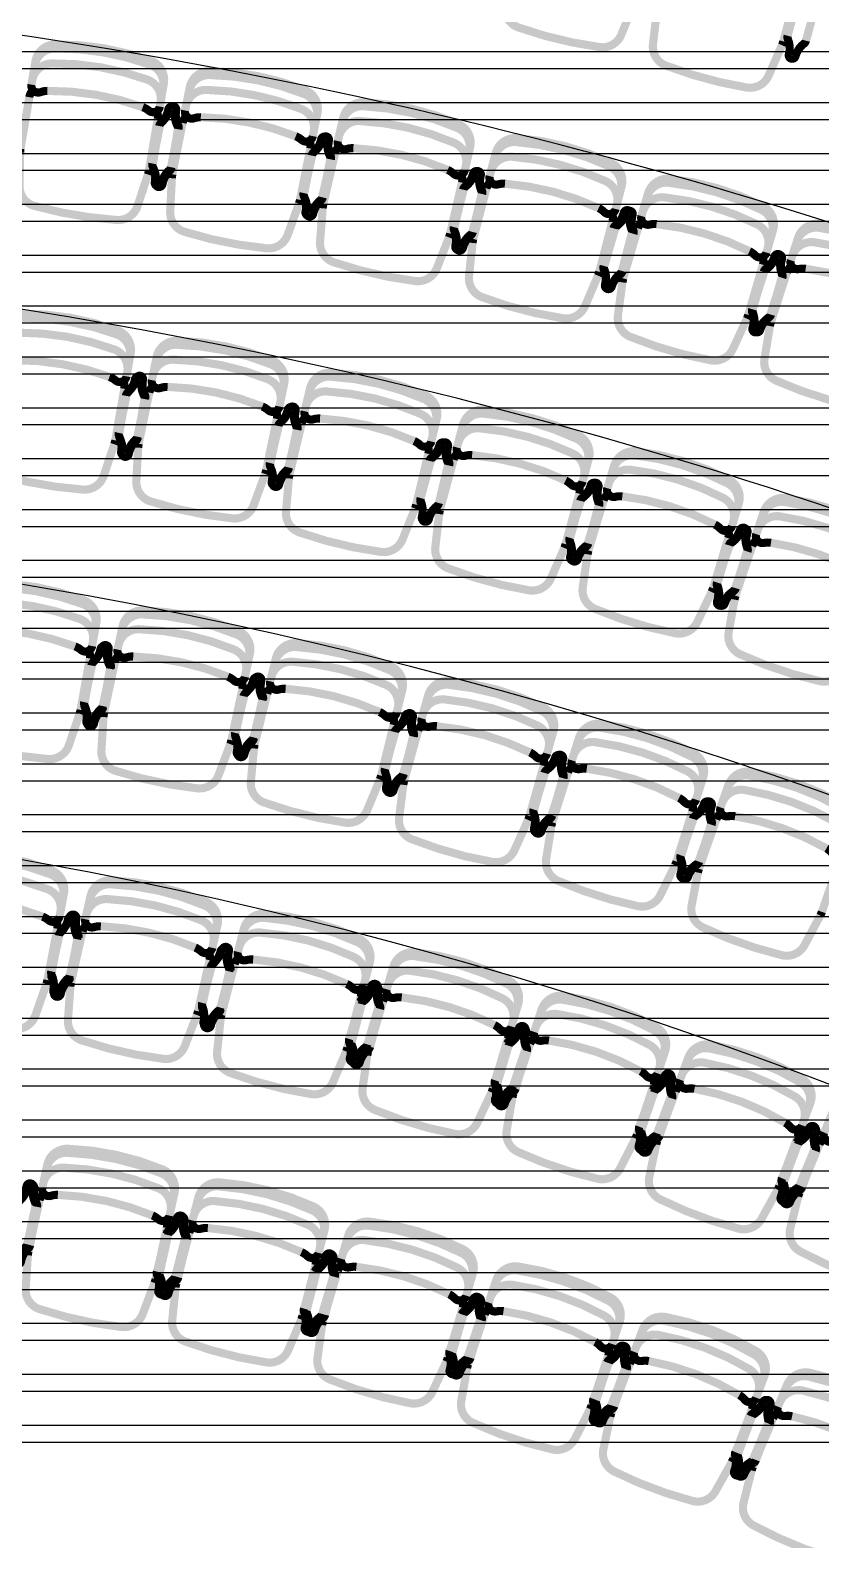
# Model space of a CAD drawing. Header units: metres. Extents: x -331 to 2982, y 362 to 2539.
# Drawn here: x 849.55 to 852.47, y 982.94 to 988.51 of the extents above; entities that cross this region are included whole.
import ezdxf

# ---------------------------------------------------------------- set-up
doc = ezdxf.new("R2010")
doc.units = ezdxf.units.M
doc.layers.add('Pis', color=251, linetype='Continuous')
doc.layers.add('Renato', color=7, linetype='Continuous')

msp = doc.modelspace()

# ---------------------------------------------------------------- hatches: boundary and pattern name
at = {"layer": 'Renato'}
h = msp.add_hatch(dxfattribs=at)
h.set_pattern_fill('ANSI32', color=256, scale=0.5, angle=135)
h.set_pattern_definition([(180, (846.11678, 988.55278), (-1e-17, -0.1875), []), (180, (846.05428, 988.61528), (-1e-17, -0.1875), [])])
h.paths.add_polyline_path([(846.9653, 988.5528), (852.3668, 988.5528), (852.3668, 983.222), (846.9653, 983.222)])
h = msp.add_hatch(dxfattribs=at)
h.set_pattern_fill('ANSI32', color=256, scale=0.5, angle=135)
h.set_pattern_definition([(180, (839.86678, 988.55278), (-1e-17, -0.1875), []), (180, (839.80428, 988.61528), (-1e-17, -0.1875), [])])
h.paths.add_polyline_path([(852.3668, 988.5528), (856.5168, 988.5528), (856.5168, 983.2157), (852.3668, 983.2157)])

# ---------------------------------------------------------------- linework, layer by layer
at = {"layer": 'Pis', "const_width": 0.03}
for points in [[(851.8255, 988.8347, -0.149389), (851.8273, 988.8056), (851.7822, 988.6184, -0.03724), (851.7776, 988.6042), (851.7315, 988.4907, -0.342214), (851.6521, 988.4445, -0.051556), (851.3521, 988.5168, -0.342214), (851.3024, 988.5941), (851.3131, 988.7162, -0.03724), (851.3155, 988.7309), (851.3606, 988.9181, -0.149389), (851.3755, 988.9432)], [(852.3779, 988.6806, -0.149389), (852.3789, 988.6514), (852.3284, 988.4656, -0.03724), (852.3234, 988.4516), (852.2741, 988.3394, -0.342214), (852.1934, 988.2955, -0.051556), (851.8956, 988.3764, -0.342214), (851.8481, 988.4551), (851.8624, 988.5768, -0.03724), (851.8652, 988.5914), (851.9156, 988.7772, -0.149389), (851.9312, 988.8019)], [(850.043, 988.2964, 0.36261), (849.9947, 988.3795, 0.08991), (849.643, 988.4396, 0.36261), (849.5699, 988.3773)], [(850.0336, 988.2412, 0.36261), (849.9852, 988.3243, 0.08991), (849.6336, 988.3844, 0.36261), (849.5604, 988.322)], [(850.6087, 988.187, 0.36261), (850.5628, 988.2715, 0.08991), (850.213, 988.3416, 0.36261), (850.1381, 988.2814)], [(850.0193, 988.2082, -0.149389), (850.023, 988.1792), (849.9905, 987.9894, -0.03724), (849.9869, 987.9749), (849.9486, 987.8585, -0.342214), (849.8724, 987.8072, -0.051556), (849.5683, 987.8591, -0.342214), (849.5135, 987.9329), (849.516, 988.0554, -0.03724), (849.5174, 988.0702), (849.5498, 988.26, -0.149389), (849.563, 988.2861)], [(850.5977, 988.1321, 0.36261), (850.5518, 988.2166, 0.08991), (850.202, 988.2867, 0.36261), (850.127, 988.2265)], [(851.1708, 988.0607, 0.36261), (851.1273, 988.1465, 0.08991), (850.7797, 988.2266, 0.36261), (850.7031, 988.1685)], [(850.5824, 988.0995, -0.149389), (850.5853, 988.0704), (850.5474, 987.8816, -0.03724), (850.5434, 987.8673), (850.5018, 987.7521, -0.342214), (850.4241, 987.7029, -0.051556), (850.1216, 987.7636, -0.342214), (850.069, 987.8389), (850.075, 987.9613, -0.03724), (850.0768, 987.976), (850.1147, 988.1648, -0.149389), (850.1285, 988.1905)], [(851.1582, 988.0061, 0.36261), (851.1147, 988.0919, 0.08991), (850.7671, 988.172, 0.36261), (850.6905, 988.1139)], [(851.142, 987.974, -0.149389), (851.1441, 987.9448), (851.1008, 987.7572, -0.03724), (851.0964, 987.743), (851.0515, 987.629, -0.342214), (850.9724, 987.5821, -0.051556), (850.6718, 987.6514, -0.342214), (850.6213, 987.7282), (850.6308, 987.8503, -0.03724), (850.6331, 987.865), (850.6763, 988.0527, -0.149389), (850.6909, 988.078)], [(851.7289, 987.9175, 0.36261), (851.6879, 988.0045, 0.08991), (851.3427, 988.0946, 0.36261), (851.2645, 988.0387)], [(851.7148, 987.8633, 0.36261), (851.6738, 987.9503, 0.08991), (851.3286, 988.0404, 0.36261), (851.2503, 987.9845)], [(851.6977, 987.8317, -0.149389), (851.6989, 987.8025), (851.6503, 987.6162, -0.03724), (851.6455, 987.6021), (851.5973, 987.4894, -0.342214), (851.5169, 987.4448, -0.051556), (851.2184, 987.5227, -0.342214), (851.1701, 987.6009), (851.1832, 987.7227, -0.03724), (851.1858, 987.7374), (851.2344, 987.9237, -0.149389), (851.2498, 987.9485)], [(852.2866, 987.7564, 0.36261), (852.2481, 987.8445, 0.08991), (851.9057, 987.9445, 0.36261), (851.8258, 987.8909)], [(852.2709, 987.7027, 0.36261), (852.2324, 987.7908, 0.08991), (851.89, 987.8907, 0.36261), (851.8101, 987.8371)], [(852.2529, 987.6715, -0.149389), (852.2533, 987.6423), (852.1994, 987.4574, -0.03724), (852.1942, 987.4435), (852.1428, 987.3323, -0.342214), (852.0612, 987.2899, -0.051556), (851.765, 987.3764, -0.342214), (851.719, 987.4559), (851.7355, 987.5773, -0.03724), (851.7386, 987.5919), (851.7925, 987.7767, -0.149389), (851.8086, 987.8012)], [(852.835, 987.5796, 0.36261), (852.799, 987.6688, 0.08991), (852.4596, 987.7785, 0.36261), (852.3782, 987.7272)], [(852.8178, 987.5263, 0.36261), (852.7818, 987.6155, 0.08991), (852.4423, 987.7252, 0.36261), (852.361, 987.6739)], [(852.7989, 987.4957, -0.149389), (852.7984, 987.4665), (852.7392, 987.2833, -0.03724), (852.7336, 987.2695), (852.6791, 987.1598, -0.342214), (852.5963, 987.1198, -0.051556), (852.3027, 987.2147, -0.342214), (852.259, 987.2955), (852.279, 987.4164, -0.03724), (852.2825, 987.4309), (852.3417, 987.6141, -0.149389), (852.3584, 987.638)], [(849.9205, 987.3019, 0.36261), (849.8726, 987.3852, 0.08991), (849.5212, 987.447, 0.36261), (849.4477, 987.3849)], [(849.9108, 987.2467, 0.36261), (849.8629, 987.33, 0.08991), (849.5115, 987.3918, 0.36261), (849.438, 987.3298)], [(850.4861, 987.1903, 0.36261), (850.4407, 987.2751, 0.08991), (850.0914, 987.3474, 0.36261), (850.0161, 987.2876)], [(849.8963, 987.2138, -0.149389), (849.8999, 987.1848), (849.8666, 986.9951, -0.03724), (849.8629, 986.9807), (849.824, 986.8645, -0.342214), (849.7476, 986.8135, -0.051556), (849.4437, 986.8669, -0.342214), (849.3893, 986.9409), (849.3923, 987.0634, -0.03724), (849.3938, 987.0782), (849.4272, 987.2678, -0.149389), (849.4404, 987.2939)], [(850.4747, 987.1354, 0.36261), (850.4293, 987.2202, 0.08991), (850.08, 987.2925, 0.36261), (850.0047, 987.2328)], [(851.0479, 987.0609, 0.36261), (851.0051, 987.1469, 0.08991), (850.6581, 987.2298, 0.36261), (850.581, 987.1723)], [(850.4593, 987.103, -0.149389), (850.462, 987.0739), (850.4229, 986.8853, -0.03724), (850.4188, 986.871), (850.3765, 986.756, -0.342214), (850.2985, 986.7073, -0.051556), (849.9964, 986.7699, -0.342214), (849.9442, 986.8455), (849.951, 986.9679, -0.03724), (849.9529, 986.9826), (849.9919, 987.1712, -0.149389), (850.006, 987.1968)], [(851.0348, 987.0064, 0.36261), (850.992, 987.0925, 0.08991), (850.645, 987.1753, 0.36261), (850.568, 987.1178)], [(851.0184, 986.9744, -0.149389), (851.0202, 986.9452), (850.9755, 986.7579, -0.03724), (850.971, 986.7437), (850.9252, 986.6301, -0.342214), (850.8458, 986.5838, -0.051556), (850.5457, 986.6554, -0.342214), (850.4958, 986.7326), (850.5063, 986.8547, -0.03724), (850.5086, 986.8694), (850.5534, 987.0567, -0.149389), (850.5682, 987.0819)], [(851.6077, 986.913, 0.36261), (851.5675, 987.0003, 0.08991), (851.2231, 987.0936, 0.36261), (851.1444, 987.0385)], [(851.593, 986.8589, 0.36261), (851.5528, 986.9463, 0.08991), (851.2085, 987.0396, 0.36261), (851.1297, 986.9844)], [(851.5756, 986.8274, -0.149389), (851.5766, 986.7982), (851.5262, 986.6124, -0.03724), (851.5213, 986.5983), (851.472, 986.4861, -0.342214), (851.3913, 986.4422, -0.051556), (851.0935, 986.5229, -0.342214), (851.046, 986.6016), (851.0601, 986.7233, -0.03724), (851.0629, 986.7379), (851.1133, 986.9237, -0.149389), (851.1288, 986.9485)], [(852.1601, 986.7481, 0.36261), (852.1226, 986.8366, 0.08991), (851.7812, 986.9403, 0.36261), (851.7008, 986.8876)], [(852.1438, 986.6945, 0.36261), (852.1063, 986.783, 0.08991), (851.7649, 986.8867, 0.36261), (851.6845, 986.8339)], [(852.1255, 986.6635, -0.149389), (852.1255, 986.6343), (852.0696, 986.4501, -0.03724), (852.0642, 986.4362), (852.0116, 986.3255, -0.342214), (851.9296, 986.2841, -0.051556), (851.6344, 986.3737, -0.342214), (851.5892, 986.4538), (851.607, 986.575, -0.03724), (851.6103, 986.5895), (851.6662, 986.7738, -0.149389), (851.6825, 986.798)], [(852.7065, 986.5644, 0.36261), (852.6717, 986.654, 0.08991), (852.3336, 986.7679, 0.36261), (852.2516, 986.7176)], [(852.6886, 986.5113, 0.36261), (852.6538, 986.6009, 0.08991), (852.3157, 986.7148, 0.36261), (852.2338, 986.6645)], [(852.6694, 986.4809, -0.149389), (852.6685, 986.4517), (852.6071, 986.2692, -0.03724), (852.6013, 986.2555), (852.5453, 986.1465, -0.342214), (852.4621, 986.1075, -0.051556), (852.1697, 986.2061, -0.342214), (852.127, 986.2874), (852.1485, 986.4081, -0.03724), (852.1522, 986.4225), (852.2137, 986.605, -0.149389), (852.2307, 986.6287)], [(849.794, 986.3079, 0.36261), (849.7465, 986.3915, 0.08991), (849.3954, 986.4549, 0.36261), (849.3216, 986.3932)], [(849.7841, 986.2528, 0.36261), (849.7365, 986.3364, 0.08991), (849.3854, 986.3997, 0.36261), (849.3117, 986.3381)], [(850.3595, 986.1941, 0.36261), (850.3147, 986.2791, 0.08991), (849.9658, 986.3537, 0.36261), (849.8901, 986.2944)], [(849.7694, 986.2199, -0.149389), (849.7729, 986.1909), (849.7387, 986.0014, -0.03724), (849.735, 985.987), (849.6955, 985.871, -0.342214), (849.6189, 985.8203, -0.051556), (849.3153, 985.8751, -0.342214), (849.2611, 985.9494), (849.2648, 986.0719, -0.03724), (849.2663, 986.0867), (849.3005, 986.2762, -0.149389), (849.3139, 986.3022)], [(850.3478, 986.1393, 0.36261), (850.303, 986.2243, 0.08991), (849.9541, 986.2989, 0.36261), (849.8784, 986.2396)], [(850.9209, 986.0612, 0.36261), (850.8788, 986.1477, 0.08991), (850.5325, 986.2333, 0.36261), (850.4549, 986.1765)], [(850.3322, 986.1069, -0.149389), (850.3347, 986.0778), (850.2944, 985.8895, -0.03724), (850.2902, 985.8752), (850.2471, 985.7605, -0.342214), (850.1689, 985.7123, -0.051556), (849.8672, 985.7768, -0.342214), (849.8155, 985.8527), (849.823, 985.9751, -0.03724), (849.825, 985.9898), (849.8653, 986.1781, -0.149389), (849.8795, 986.2036)], [(850.9074, 986.0069, 0.36261), (850.8653, 986.0933, 0.08991), (850.519, 986.179, 0.36261), (850.4415, 986.1221)], [(850.8907, 985.975, -0.149389), (850.8923, 985.9458), (850.8461, 985.7589, -0.03724), (850.8415, 985.7448), (850.7947, 985.6315, -0.342214), (850.7149, 985.5858, -0.051556), (850.4155, 985.6599, -0.342214), (850.3662, 985.7375), (850.3776, 985.8595, -0.03724), (850.3801, 985.8742), (850.4264, 986.0611, -0.149389), (850.4414, 986.0862)], [(851.4774, 985.9096, 0.36261), (851.4381, 985.9974, 0.08991), (851.0947, 986.0941, 0.36261), (851.0154, 986.0397)], [(851.4622, 985.8557, 0.36261), (851.4229, 985.9435, 0.08991), (851.0795, 986.0402, 0.36261), (851.0002, 985.9858)], [(851.4445, 985.8244, -0.149389), (851.4452, 985.7952), (851.393, 985.6099, -0.03724), (851.3879, 985.5959), (851.3375, 985.4841, -0.342214), (851.2564, 985.4411, -0.051556), (850.9594, 985.5247, -0.342214), (850.9126, 985.6038), (850.928, 985.7254, -0.03724), (850.9309, 985.74), (850.9831, 985.9253, -0.149389), (850.9989, 985.9499)], [(852.0286, 985.7394, 0.36261), (851.9921, 985.8284, 0.08991), (851.652, 985.936, 0.36261), (851.571, 985.8842)], [(852.0117, 985.686, 0.36261), (851.9752, 985.7749, 0.08991), (851.6351, 985.8826, 0.36261), (851.5541, 985.8308)], [(851.993, 985.6553, -0.149389), (851.9927, 985.626), (851.9347, 985.4425, -0.03724), (851.9291, 985.4286), (851.8752, 985.3186, -0.342214), (851.7927, 985.2781, -0.051556), (851.4986, 985.3712, -0.342214), (851.4544, 985.4517), (851.4736, 985.5728, -0.03724), (851.477, 985.5873), (851.5351, 985.7708, -0.149389), (851.5517, 985.7949)], [(852.5738, 985.5507, 0.36261), (852.5401, 985.6408, 0.08991), (852.2036, 985.7593, 0.36261), (852.121, 985.7101)], [(852.5552, 985.4979, 0.36261), (852.5215, 985.588, 0.08991), (852.185, 985.7064, 0.36261), (852.1024, 985.6572)], [(852.5355, 985.4678, -0.149389), (852.5343, 985.4386), (852.4704, 985.257, -0.03724), (852.4644, 985.2433), (852.407, 985.135, -0.342214), (852.3233, 985.0972, -0.051556), (852.0322, 985.1997, -0.342214), (851.9906, 985.2816), (852.0137, 985.4019, -0.03724), (852.0176, 985.4163), (852.0815, 985.5979, -0.149389), (852.0989, 985.6215)], [(849.6748, 985.3115, 0.36261), (849.6281, 985.3955, 0.08991), (849.2776, 985.4622, 0.36261), (849.2033, 985.4012)], [(849.6643, 985.2564, 0.36261), (849.6176, 985.3404, 0.08991), (849.2671, 985.4071, 0.36261), (849.1928, 985.3461)], [(850.2401, 985.1947, 0.36261), (850.1963, 985.2803, 0.08991), (849.8483, 985.3588, 0.36261), (849.7719, 985.3004)], [(849.6494, 985.2237, -0.149389), (849.6526, 985.1946), (849.6166, 985.0055, -0.03724), (849.6127, 984.9911), (849.5722, 984.8755, -0.342214), (849.4951, 984.8255, -0.051556), (849.192, 984.8832, -0.342214), (849.1386, 984.958), (849.1434, 985.0804, -0.03724), (849.1451, 985.0952), (849.181, 985.2844, -0.149389), (849.1947, 985.3102)], [(850.2278, 985.1401, 0.36261), (850.1839, 985.2256, 0.08991), (849.8359, 985.3042, 0.36261), (849.7596, 985.2457)], [(850.2118, 985.1079, -0.149389), (850.214, 985.0787), (850.1716, 984.8909, -0.03724), (850.1672, 984.8767), (850.1228, 984.7625, -0.342214), (850.044, 984.7152, -0.051556), (849.7431, 984.7831, -0.342214), (849.6922, 984.8596), (849.7012, 984.9819, -0.03724), (849.7033, 984.9966), (849.7457, 985.1844, -0.149389), (849.7602, 985.2098)], [(850.8009, 985.0578, 0.36261), (850.76, 985.1448, 0.08991), (850.4148, 985.2351, 0.36261), (850.3365, 985.1793)], [(850.7867, 985.0036, 0.36261), (850.7458, 985.0906, 0.08991), (850.4007, 985.1809, 0.36261), (850.3224, 985.1251)], [(850.7696, 984.972, -0.149389), (850.7708, 984.9428), (850.7221, 984.7565, -0.03724), (850.7173, 984.7424), (850.669, 984.6298, -0.342214), (850.5886, 984.5852, -0.051556), (850.2902, 984.6633, -0.342214), (850.2419, 984.7415), (850.255, 984.8633, -0.03724), (850.2577, 984.878), (850.3064, 985.0642, -0.149389), (850.3218, 985.0891)], [(851.3473, 984.9037, 0.36261), (851.3093, 984.992, 0.08991), (850.9674, 985.094, 0.36261), (850.8873, 985.0408)], [(851.3313, 984.85, 0.36261), (851.2933, 984.9383, 0.08991), (850.9514, 985.0403, 0.36261), (850.8713, 984.9872)], [(851.3131, 984.819, -0.149389), (851.3133, 984.7897), (851.2583, 984.6052, -0.03724), (851.253, 984.5913), (851.2009, 984.4804, -0.342214), (851.1191, 984.4385, -0.051556), (850.8235, 984.5267, -0.342214), (850.7779, 984.6065), (850.7951, 984.7278, -0.03724), (850.7983, 984.7424), (850.8533, 984.9269, -0.149389), (850.8695, 984.9512)], [(851.8881, 984.7303, 0.36261), (851.8532, 984.8199, 0.08991), (851.515, 984.9334, 0.36261), (851.4331, 984.883)], [(851.8703, 984.6772, 0.36261), (851.8354, 984.7668, 0.08991), (851.4971, 984.8803, 0.36261), (851.4153, 984.8299)], [(851.8511, 984.6468, -0.149389), (851.8503, 984.6176), (851.7891, 984.4351, -0.03724), (851.7833, 984.4213), (851.7275, 984.3122, -0.342214), (851.6443, 984.2732, -0.051556), (851.3518, 984.3713, -0.342214), (851.309, 984.4527), (851.3303, 984.5733, -0.03724), (851.334, 984.5877), (851.3952, 984.7703, -0.149389), (851.4122, 984.7941)], [(852.4228, 984.538, 0.36261), (852.3909, 984.6287, 0.08991), (852.0567, 984.7536, 0.36261), (851.9731, 984.7061)], [(852.4032, 984.4855, 0.36261), (852.3713, 984.5762, 0.08991), (852.0371, 984.7011, 0.36261), (851.9535, 984.6536)], [(852.3829, 984.4558, -0.149389), (852.3811, 984.4266), (852.3137, 984.2463, -0.03724), (852.3075, 984.2328), (852.2481, 984.1256, -0.342214), (852.1636, 984.0894, -0.051556), (851.8746, 984.1974, -0.342214), (851.8346, 984.2801), (851.86, 984.4, -0.03724), (851.8641, 984.4143), (851.9315, 984.5947, -0.149389), (851.9493, 984.6179)], [(852.9079, 984.2461, -0.149389), (852.9051, 984.217), (852.8316, 984.0391, -0.03724), (852.8249, 984.0258), (852.7619, 983.9207, -0.342214), (852.6762, 983.8874, -0.051556), (852.3911, 984.0051, -0.342214), (852.3539, 984.0892), (852.3833, 984.2081, -0.03724), (852.388, 984.2223), (852.4614, 984.4002, -0.149389), (852.48, 984.4228)], [(850.0817, 984.2078, 0.36261), (850.0373, 984.293, 0.08991), (849.6887, 984.3691, 0.36261), (849.6128, 984.3102)], [(850.0698, 984.1531, 0.36261), (850.0253, 984.2383, 0.08991), (849.6768, 984.3144, 0.36261), (849.6008, 984.2554)], [(850.054, 984.1208, -0.149389), (850.0564, 984.0916), (850.0153, 983.9035, -0.03724), (850.0111, 983.8893), (849.9675, 983.7747, -0.342214), (849.889, 983.7269, -0.051556), (849.5876, 983.7927, -0.342214), (849.5362, 983.8688), (849.5443, 983.9911, -0.03724), (849.5464, 984.0059), (849.5874, 984.194, -0.149389), (849.6017, 984.2195)], [(850.6338, 984.07, 0.36261), (850.5925, 984.1568, 0.08991), (850.2469, 984.2454, 0.36261), (850.1689, 984.1892)], [(850.6199, 984.0157, 0.36261), (850.5785, 984.1025, 0.08991), (850.233, 984.1911, 0.36261), (850.155, 984.135)], [(850.603, 983.984, -0.149389), (850.6043, 983.9548), (850.5565, 983.7683, -0.03724), (850.5517, 983.7542), (850.504, 983.6413, -0.342214), (850.4239, 983.5964, -0.051556), (850.125, 983.673, -0.342214), (850.0764, 983.751), (850.0889, 983.8729, -0.03724), (850.0915, 983.8875), (850.1393, 984.074, -0.149389), (850.1545, 984.099)], [(851.1804, 983.9116, 0.36261), (851.1422, 983.9998, 0.08991), (850.8001, 984.1008, 0.36261), (850.7201, 984.0475)], [(851.1646, 983.8578, 0.36261), (851.1264, 983.9461, 0.08991), (850.7842, 984.0471, 0.36261), (850.7042, 983.9938)], [(851.1465, 983.8267, -0.149389), (851.1467, 983.7975), (851.0922, 983.6129, -0.03724), (851.087, 983.599), (851.0352, 983.4879, -0.342214), (850.9535, 983.4458, -0.051556), (850.6576, 983.5332, -0.342214), (850.6118, 983.6129), (850.6287, 983.7343, -0.03724), (850.6319, 983.7488), (850.6864, 983.9335, -0.149389), (850.7025, 983.9579)], [(851.7207, 983.7327, 0.36261), (851.6858, 983.8223, 0.08991), (851.3475, 983.9356, 0.36261), (851.2656, 983.8852)], [(851.7029, 983.6796, 0.36261), (851.668, 983.7691, 0.08991), (851.3297, 983.8825, 0.36261), (851.2478, 983.8321)], [(851.6837, 983.6492, -0.149389), (851.683, 983.62), (851.6218, 983.4374, -0.03724), (851.616, 983.4237), (851.5603, 983.3145, -0.342214), (851.4771, 983.2755, -0.051556), (851.1846, 983.3735, -0.342214), (851.1417, 983.4548), (851.163, 983.5755, -0.03724), (851.1667, 983.5899), (851.2278, 983.7725, -0.149389), (851.2448, 983.7963)], [(852.254, 983.5337, 0.36261), (852.2223, 983.6245, 0.08991), (851.8883, 983.75, 0.36261), (851.8047, 983.7026)], [(852.2343, 983.4813, 0.36261), (852.2026, 983.572, 0.08991), (851.8686, 983.6975, 0.36261), (851.785, 983.6501)], [(852.214, 983.4516, -0.149389), (852.2122, 983.4224), (852.1444, 983.2422, -0.03724), (852.1382, 983.2287), (852.0785, 983.1216, -0.342214), (851.994, 983.0856, -0.051556), (851.7052, 983.1941, -0.342214), (851.6653, 983.2769), (851.6909, 983.3967, -0.03724), (851.6951, 983.411), (851.7628, 983.5913, -0.149389), (851.7807, 983.6144)], [(852.7794, 983.3148, 0.36261), (852.751, 983.4067, 0.08991), (852.4218, 983.5442, 0.36261), (852.3365, 983.4998)], [(852.7578, 983.2631, 0.36261), (852.7294, 983.355, 0.08991), (852.4002, 983.4925, 0.36261), (852.3149, 983.4481)], [(852.7364, 983.2342, -0.149389), (852.7335, 983.2051), (852.6593, 983.0274, -0.03724), (852.6526, 983.0142), (852.5891, 982.9094, -0.342214), (852.5033, 982.8764, -0.051556), (852.2187, 982.9953, -0.342214), (852.1818, 983.0795), (852.2117, 983.1983, -0.03724), (852.2164, 983.2124), (852.2906, 983.3901, -0.149389), (852.3093, 983.4126)]]:
    msp.add_lwpolyline(points, format="xyb", dxfattribs=at)
for points in [[(852.3444, 988.4863), (852.3822, 988.6254, -0.164851), (852.3893, 988.6361, 0.162089), (852.421, 988.6827, -1), (852.4452, 988.6761, 0.162089), (852.4489, 988.6199, -0.164851), (852.4497, 988.6071), (852.412, 988.468, -0.164851), (852.4048, 988.4573, 0.162089), (852.3731, 988.4107, -1), (852.349, 988.4173, 0.162089), (852.3452, 988.4735, -0.164851)], [(849.6163, 988.2831, -0.08991), (849.9679, 988.223, -0.086278), (849.9902, 988.2102, 0.57735), (850.0308, 988.2253), (850.0455, 988.3112, 0.36261), (849.9972, 988.3943, 0.08991), (849.6456, 988.4544, 0.36261), (849.5724, 988.392), (849.5577, 988.3061, 0.57735), (849.591, 988.2785, -0.086278)], [(850.1818, 988.186, -0.08991), (850.5316, 988.1158, -0.086278), (850.5535, 988.1024, 0.57735), (850.5945, 988.1163), (850.6116, 988.2017, 0.36261), (850.5657, 988.2862, 0.08991), (850.2159, 988.3564, 0.36261), (850.141, 988.2961), (850.1239, 988.2107, 0.57735), (850.1564, 988.1821, -0.086278)], [(850.0653, 987.9906, 0.164851), (850.0718, 988.0017), (850.1001, 988.143, 0.164851), (850.0985, 988.1558, -0.162089), (850.0909, 988.2116, 1), (850.0664, 988.2165, -0.162089), (850.0379, 988.1679, 0.164851), (850.0315, 988.1568), (850.0031, 988.0155, 0.164851), (850.0048, 988.0028, -0.162089), (850.0123, 987.9469, 1), (850.0368, 987.942, -0.162089)], [(850.0045, 988.0116), (850.0287, 988.1536, -0.164851), (850.0348, 988.1649, 0.162089), (850.0619, 988.2143, -1), (850.0866, 988.2101, 0.162089), (850.0957, 988.1545, -0.164851), (850.0977, 988.1418), (850.0735, 987.9998, -0.164851), (850.0673, 987.9885, 0.162089), (850.0403, 987.939, -1), (850.0156, 987.9433, 0.162089), (850.0065, 987.9989, -0.164851)], [(850.744, 988.0719, -0.08991), (851.0917, 987.9918, -0.086278), (851.1132, 987.9777, 0.57735), (851.1546, 987.9904), (851.1742, 988.0753, 0.36261), (851.1307, 988.1611, 0.08991), (850.783, 988.2412, 0.36261), (850.7064, 988.1832), (850.6868, 988.0982, 0.57735), (850.7185, 988.0687, -0.086278)], [(850.622, 987.88, 0.164851), (850.6288, 987.8909), (850.6612, 988.0313, 0.164851), (850.6599, 988.0441, -0.162089), (850.6539, 988.1001, 1), (850.6296, 988.1058, -0.162089), (850.5997, 988.058, 0.164851), (850.5929, 988.047), (850.5606, 987.9066, 0.164851), (850.5619, 987.8938, -0.162089), (850.5678, 987.8378, 1), (850.5922, 987.8322, -0.162089)], [(850.562, 987.9034), (850.5903, 988.0447, -0.164851), (850.5968, 988.0558, 0.162089), (850.6253, 988.1045, -1), (850.6498, 988.0995, 0.162089), (850.6573, 988.0437, -0.164851), (850.659, 988.0309), (850.6306, 987.8897, -0.164851), (850.6242, 987.8785, 0.162089), (850.5957, 987.8299, -1), (850.5712, 987.8348, 0.162089), (850.5636, 987.8907, -0.164851)], [(851.3026, 987.941, -0.08991), (851.6478, 987.8509, -0.086278), (851.6689, 987.8362, 0.57735), (851.7107, 987.8477), (851.7327, 987.932, 0.36261), (851.6917, 988.019, 0.08991), (851.3465, 988.1091, 0.36261), (851.2683, 988.0532), (851.2462, 987.9689, 0.57735), (851.2771, 987.9385, -0.086278)], [(851.1752, 987.7526, 0.164851), (851.1823, 987.7633), (851.2187, 987.9028, 0.164851), (851.2177, 987.9156, -0.162089), (851.2134, 987.9718, 1), (851.1892, 987.9781, -0.162089), (851.158, 987.9311, 0.164851), (851.1509, 987.9204), (851.1145, 987.781, 0.164851), (851.1155, 987.7682, -0.162089), (851.1198, 987.712, 1), (851.144, 987.7057, -0.162089)], [(851.116, 987.7786), (851.1484, 987.919, -0.164851), (851.1551, 987.9299, 0.162089), (851.185, 987.9777, -1), (851.2094, 987.9721, 0.162089), (851.2153, 987.916, -0.164851), (851.2166, 987.9033), (851.1842, 987.7628, -0.164851), (851.1775, 987.7519, 0.162089), (851.1476, 987.7041, -1), (851.1232, 987.7097, 0.162089), (851.1173, 987.7658, -0.164851)], [(851.8612, 987.7921, -0.08991), (852.2037, 987.6921, -0.086278), (852.2244, 987.6769, 0.57735), (852.2664, 987.6872), (852.2908, 987.7708, 0.36261), (852.2523, 987.8589, 0.08991), (851.9099, 987.9589, 0.36261), (851.83, 987.9053), (851.8056, 987.8216, 0.57735), (851.8356, 987.7903, -0.086278)], [(851.6661, 987.6371), (851.7025, 987.7765, -0.164851), (851.7095, 987.7872, 0.162089), (851.7407, 987.8342, -1), (851.7649, 987.8278, 0.162089), (851.7693, 987.7716, -0.164851), (851.7702, 987.7588), (851.7338, 987.6194, -0.164851), (851.7267, 987.6087, 0.162089), (851.6955, 987.5618, -1), (851.6713, 987.5681, 0.162089), (851.667, 987.6243, -0.164851)], [(851.7284, 987.6074, 0.164851), (851.7358, 987.6179), (851.7761, 987.7563, 0.164851), (851.7756, 987.7691, -0.162089), (851.7729, 987.8254, 1), (851.7489, 987.8324, -0.162089), (851.7163, 987.7864, 0.164851), (851.709, 987.7759), (851.6686, 987.6375, 0.164851), (851.6691, 987.6247, -0.162089), (851.6719, 987.5684, 1), (851.6959, 987.5614, -0.162089)], [(852.4108, 987.6274, -0.08991), (852.7502, 987.5178, -0.086278), (852.7705, 987.5019, 0.57735), (852.8128, 987.511), (852.8396, 987.5939, 0.36261), (852.8037, 987.6831, 0.08991), (852.4642, 987.7928, 0.36261), (852.3829, 987.7415), (852.3561, 987.6586, 0.57735), (852.3851, 987.6264, -0.086278)], [(852.2727, 987.4467, 0.164851), (852.2804, 987.457), (852.3247, 987.5941, 0.164851), (852.3245, 987.6069, -0.162089), (852.3234, 987.6633, 1), (852.2996, 987.671, -0.162089), (852.2658, 987.6259, 0.164851), (852.2581, 987.6156), (852.2138, 987.4785, 0.164851), (852.214, 987.4657, -0.162089), (852.2151, 987.4093, 1), (852.2389, 987.4016, -0.162089)], [(852.2158, 987.4779), (852.2561, 987.6162, -0.164851), (852.2635, 987.6268, 0.162089), (852.2961, 987.6728, -1), (852.3201, 987.6658, 0.162089), (852.3228, 987.6095, -0.164851), (852.3233, 987.5966), (852.283, 987.4583, -0.164851), (852.2756, 987.4478, 0.162089), (852.243, 987.4018, -1), (852.219, 987.4088, 0.162089), (852.2163, 987.4651, -0.164851)], [(849.4937, 987.2906, -0.08991), (849.8451, 987.2289, -0.086278), (849.8673, 987.216, 0.57735), (849.908, 987.2308), (849.9231, 987.3166, 0.36261), (849.8752, 987.4, 0.08991), (849.5238, 987.4617, 0.36261), (849.4503, 987.3997), (849.4352, 987.3139, 0.57735), (849.4684, 987.2861, -0.086278)], [(850.0592, 987.192, -0.08991), (850.4085, 987.1196, -0.086278), (850.4303, 987.1061, 0.57735), (850.4715, 987.1197), (850.4891, 987.205, 0.36261), (850.4437, 987.2898, 0.08991), (850.0944, 987.3621, 0.36261), (850.0191, 987.3023), (850.0014, 987.217, 0.57735), (850.0338, 987.1882, -0.086278)], [(849.9415, 986.9973, 0.164851), (849.948, 987.0084), (849.9772, 987.1495, 0.164851), (849.9757, 987.1622, -0.162089), (849.9685, 987.2182, 1), (849.944, 987.2232, -0.162089), (849.9152, 987.1748, 0.164851), (849.9087, 987.1637), (849.8795, 987.0226, 0.164851), (849.881, 987.0098, -0.162089), (849.8882, 986.9539, 1), (849.9127, 986.9489, -0.162089)], [(849.8806, 987.0172), (849.9056, 987.1592, -0.164851), (849.9117, 987.1704, 0.162089), (849.9391, 987.2197, -1), (849.9637, 987.2154, 0.162089), (849.9726, 987.1597, -0.164851), (849.9745, 987.1471), (849.9496, 987.0051, -0.164851), (849.9434, 986.9939, 0.162089), (849.9161, 986.9446, -1), (849.8915, 986.9489, 0.162089), (849.8826, 987.0045, -0.164851)], [(850.6212, 987.0754, -0.08991), (850.9682, 986.9925, -0.086278), (850.9896, 986.9783, 0.57735), (851.0311, 986.9907), (851.0513, 987.0754, 0.36261), (851.0085, 987.1615, 0.08991), (850.6615, 987.2444, 0.36261), (850.5845, 987.1869), (850.5642, 987.1022, 0.57735), (850.5957, 987.0724, -0.086278)], [(850.4977, 986.8844, 0.164851), (850.5045, 986.8953), (850.538, 987.0354, 0.164851), (850.5368, 987.0482, -0.162089), (850.5313, 987.1043, 1), (850.507, 987.1101, -0.162089), (850.4768, 987.0626, 0.164851), (850.4699, 987.0517), (850.4365, 986.9115, 0.164851), (850.4376, 986.8987, -0.162089), (850.4431, 986.8426, 1), (850.4675, 986.8368, -0.162089)], [(850.4376, 986.907), (850.4669, 987.0481, -0.164851), (850.4734, 987.0592, 0.162089), (850.5022, 987.1076, -1), (850.5266, 987.1026, 0.162089), (850.5338, 987.0467, -0.164851), (850.5354, 987.0339), (850.5062, 986.8928, -0.164851), (850.4997, 986.8817, 0.162089), (850.4709, 986.8333, -1), (850.4464, 986.8384, 0.162089), (850.4392, 986.8943, -0.164851)], [(851.1816, 986.9404, -0.08991), (851.526, 986.8471, -0.086278), (851.5469, 986.8323, 0.57735), (851.5888, 986.8434), (851.6116, 986.9275, 0.36261), (851.5714, 987.0148, 0.08991), (851.2271, 987.1081, 0.36261), (851.1483, 987.053), (851.1255, 986.9689, 0.57735), (851.156, 986.9382, -0.086278)], [(850.9909, 986.7791), (851.0243, 986.9193, -0.164851), (851.0312, 986.9302, 0.162089), (851.0614, 986.9777, -1), (851.0857, 986.9719, 0.162089), (851.0912, 986.9158, -0.164851), (851.0924, 986.9031), (851.059, 986.7629, -0.164851), (851.0521, 986.752, 0.162089), (851.0219, 986.7045, -1), (850.9976, 986.7103, 0.162089), (850.9921, 986.7664, -0.164851)], [(851.0524, 986.7532, 0.164851), (851.0596, 986.7639), (851.0973, 986.903, 0.164851), (851.0965, 986.9158, -0.162089), (851.0927, 986.972, 1), (851.0686, 986.9786, -0.162089), (851.0369, 986.932, 0.164851), (851.0297, 986.9213), (850.992, 986.7822, 0.164851), (850.9928, 986.7694, -0.162089), (850.9966, 986.7131, 1), (851.0208, 986.7066, -0.162089)], [(851.7351, 986.7884, -0.08991), (852.0764, 986.6847, -0.086278), (852.0969, 986.6692, 0.57735), (852.1391, 986.679), (852.1644, 986.7624, 0.36261), (852.1269, 986.851, 0.08991), (851.7856, 986.9546, 0.36261), (851.7051, 986.9019), (851.6798, 986.8185, 0.57735), (851.7094, 986.7869, -0.086278)], [(851.6003, 986.6052, 0.164851), (851.6078, 986.6156), (851.6496, 986.7535, 0.164851), (851.6492, 986.7663, -0.162089), (851.6471, 986.8227, 1), (851.6232, 986.8299, -0.162089), (851.5901, 986.7843, 0.164851), (851.5826, 986.7738), (851.5408, 986.636, 0.164851), (851.5412, 986.6231, -0.162089), (851.5433, 986.5668, 1), (851.5672, 986.5595, -0.162089)], [(851.5422, 986.6331), (851.5799, 986.7722, -0.164851), (851.587, 986.7829, 0.162089), (851.6187, 986.8295, -1), (851.6428, 986.823, 0.162089), (851.6467, 986.7667, -0.164851), (851.6474, 986.7539), (851.6098, 986.6148, -0.164851), (851.6026, 986.6042, 0.162089), (851.5709, 986.5575, -1), (851.5468, 986.5641, 0.162089), (851.543, 986.6203, -0.164851)], [(852.2829, 986.6175, -0.08991), (852.621, 986.5035, -0.086278), (852.641, 986.4874, 0.57735), (852.6835, 986.496), (852.7113, 986.5786, 0.36261), (852.6765, 986.6682, 0.08991), (852.3384, 986.7821, 0.36261), (852.2564, 986.7319), (852.2286, 986.6493, 0.57735), (852.2572, 986.6168, -0.086278)], [(852.1427, 986.4384, 0.164851), (852.1504, 986.4486), (852.1965, 986.5852, 0.164851), (852.1964, 986.598, -0.162089), (852.196, 986.6544, 1), (852.1724, 986.6624, -0.162089), (852.1379, 986.6178, 0.164851), (852.1301, 986.6076), (852.0841, 986.471, 0.164851), (852.0841, 986.4582, -0.162089), (852.0845, 986.4018, 1), (852.1082, 986.3938, -0.162089)], [(852.0862, 986.4703), (852.1281, 986.6082, -0.164851), (852.1355, 986.6187, 0.162089), (852.1686, 986.6643, -1), (852.1925, 986.657, 0.162089), (852.1946, 986.6007, -0.164851), (852.195, 986.5879), (852.1532, 986.45, -0.164851), (852.1457, 986.4395, 0.162089), (852.1126, 986.3939, -1), (852.0887, 986.4012, 0.162089), (852.0866, 986.4575, -0.164851)], [(849.3672, 986.2987, -0.08991), (849.7183, 986.2353, -0.086278), (849.7404, 986.2223, 0.57735), (849.7812, 986.2369), (849.7967, 986.3227, 0.36261), (849.7491, 986.4063, 0.08991), (849.3981, 986.4696, 0.36261), (849.3243, 986.408), (849.3088, 986.3222, 0.57735), (849.3419, 986.2942, -0.086278)], [(849.9326, 986.1984, -0.08991), (850.2815, 986.1239, -0.086278), (850.3032, 986.1102, 0.57735), (850.3444, 986.1235), (850.3627, 986.2087, 0.36261), (850.3178, 986.2938, 0.08991), (849.9689, 986.3683, 0.36261), (849.8933, 986.309), (849.875, 986.2238, 0.57735), (849.9072, 986.1948, -0.086278)], [(849.8137, 986.0045, 0.164851), (849.8203, 986.0156), (849.8504, 986.1565, 0.164851), (849.8489, 986.1693, -0.162089), (849.8421, 986.2252, 1), (849.8176, 986.2304, -0.162089), (849.7885, 986.1822, 0.164851), (849.782, 986.1711), (849.7519, 986.0302, 0.164851), (849.7533, 986.0174, -0.162089), (849.7602, 985.9615, 1), (849.7846, 985.9563, -0.162089)], [(849.7528, 986.0235), (849.7784, 986.1653, -0.164851), (849.7846, 986.1765, 0.162089), (849.8122, 986.2257, -1), (849.8368, 986.2213, 0.162089), (849.8454, 986.1656, -0.164851), (849.8473, 986.1529), (849.8217, 986.0111, -0.164851), (849.8155, 985.9998, 0.162089), (849.7879, 985.9507, -1), (849.7633, 985.9551, 0.162089), (849.7547, 986.0108, -0.164851)], [(850.4943, 986.0792, -0.08991), (850.8407, 985.9936, -0.086278), (850.862, 985.9792, 0.57735), (850.9036, 985.9912), (850.9245, 986.0758, 0.36261), (850.8824, 986.1622, 0.08991), (850.5361, 986.2479, 0.36261), (850.4585, 986.1911), (850.4376, 986.1065, 0.57735), (850.4688, 986.0764, -0.086278)], [(850.3693, 985.8893, 0.164851), (850.3762, 985.9001), (850.4109, 986.04, 0.164851), (850.4098, 986.0528, -0.162089), (850.4047, 986.1089, 1), (850.3805, 986.1149, -0.162089), (850.3498, 986.0676, 0.164851), (850.3429, 986.0568), (850.3083, 985.9169, 0.164851), (850.3094, 985.9041, -0.162089), (850.3144, 985.8479, 1), (850.3387, 985.8419, -0.162089)], [(850.3093, 985.9111), (850.3394, 986.052, -0.164851), (850.346, 986.063, 0.162089), (850.3751, 986.1113, -1), (850.3995, 986.1061, 0.162089), (850.4063, 986.0501, -0.164851), (850.4078, 986.0374), (850.3777, 985.8964, -0.164851), (850.3711, 985.8854, 0.162089), (850.342, 985.8371, -1), (850.3176, 985.8424, 0.162089), (850.3108, 985.8983, -0.164851)], [(851.0516, 985.9413, -0.08991), (851.3951, 985.8446, -0.086278), (851.4159, 985.8295, 0.57735), (851.4578, 985.8402), (851.4815, 985.9241, 0.36261), (851.4421, 986.0118, 0.08991), (851.0987, 986.1085, 0.36261), (851.0194, 986.0542), (850.9958, 985.9703, 0.57735), (851.026, 985.9393, -0.086278)], [(850.9206, 985.7554, 0.164851), (850.9279, 985.766), (850.9669, 985.9047, 0.164851), (850.9663, 985.9175, -0.162089), (850.963, 985.9738, 1), (850.939, 985.9806, -0.162089), (850.9068, 985.9342, 0.164851), (850.8996, 985.9237), (850.8605, 985.7849, 0.164851), (850.8612, 985.7721, -0.162089), (850.8644, 985.7159, 1), (850.8885, 985.7091, -0.162089)], [(850.8616, 985.78), (850.8962, 985.9199, -0.164851), (850.9031, 985.9307, 0.162089), (850.9338, 985.978, -1), (850.958, 985.972, 0.162089), (850.9631, 985.9159, -0.164851), (850.9642, 985.9031), (850.9296, 985.7632, -0.164851), (850.9226, 985.7524, 0.162089), (850.892, 985.7051, -1), (850.8677, 985.7111, 0.162089), (850.8627, 985.7672, -0.164851)], [(851.6041, 985.7846, -0.08991), (851.9442, 985.677, -0.086278), (851.9646, 985.6613, 0.57735), (852.0069, 985.6706), (852.0331, 985.7537, 0.36261), (851.9967, 985.8427, 0.08991), (851.6565, 985.9503, 0.36261), (851.5755, 985.8985), (851.5492, 985.8154, 0.57735), (851.5784, 985.7835, -0.086278)], [(851.4672, 985.603, 0.164851), (851.4748, 985.6134), (851.5183, 985.7508, 0.164851), (851.518, 985.7636, -0.162089), (851.5166, 985.8199, 1), (851.4927, 985.8275, -0.162089), (851.4591, 985.7822, 0.164851), (851.4515, 985.7719), (851.4081, 985.6345, 0.164851), (851.4083, 985.6216, -0.162089), (851.4098, 985.5653, 1), (851.4336, 985.5578, -0.162089)], [(851.4092, 985.6304), (851.4482, 985.7692, -0.164851), (851.4555, 985.7798, 0.162089), (851.4876, 985.8261, -1), (851.5117, 985.8193, 0.162089), (851.5149, 985.763, -0.164851), (851.5156, 985.7502), (851.4765, 985.6115, -0.164851), (851.4693, 985.6009, 0.162089), (851.4371, 985.5546, -1), (851.4131, 985.5614, 0.162089), (851.4098, 985.6176, -0.164851)], [(852.1509, 985.6095, -0.08991), (852.4874, 985.4911, -0.086278), (852.5073, 985.4747, 0.57735), (852.5498, 985.4827), (852.5788, 985.5649, 0.36261), (852.5451, 985.655, 0.08991), (852.2086, 985.7734, 0.36261), (852.126, 985.7242), (852.097, 985.642, 0.57735), (852.1252, 985.6092, -0.086278)], [(852.0083, 985.4324, 0.164851), (852.0162, 985.4425), (852.064, 985.5784, 0.164851), (852.0642, 985.5912, -0.162089), (852.0646, 985.6476, 1), (852.041, 985.6559, -0.162089), (852.0059, 985.6117, 0.164851), (851.998, 985.6016), (851.9502, 985.4657, 0.164851), (851.95, 985.4529, -0.162089), (851.9497, 985.3965, 1), (851.9733, 985.3882, -0.162089)], [(851.9515, 985.4625), (851.995, 985.5999, -0.164851), (852.0026, 985.6103, 0.162089), (852.0362, 985.6555, -1), (852.06, 985.648, 0.162089), (852.0615, 985.5916, -0.164851), (852.0617, 985.5788), (852.0182, 985.4414, -0.164851), (852.0106, 985.4311, 0.162089), (851.977, 985.3858, -1), (851.9532, 985.3933, 0.162089), (851.9518, 985.4497, -0.164851)], [(849.2479, 985.3062, -0.08991), (849.5984, 985.2395, -0.086278), (849.6204, 985.2263, 0.57735), (849.6613, 985.2406), (849.6776, 985.3262, 0.36261), (849.6309, 985.4102, 0.08991), (849.2804, 985.4769, 0.36261), (849.2061, 985.4159), (849.1898, 985.3303, 0.57735), (849.2226, 985.302, -0.086278)], [(849.8133, 985.204, -0.08991), (850.1613, 985.1254, -0.086278), (850.1829, 985.1115, 0.57735), (850.2243, 985.1244), (850.2434, 985.2094, 0.36261), (850.1996, 985.2949, 0.08991), (849.8516, 985.3734, 0.36261), (849.7752, 985.315), (849.756, 985.23, 0.57735), (849.7878, 985.2006, -0.086278)], [(849.6922, 985.0114, 0.164851), (849.6989, 985.0224), (849.7306, 985.163, 0.164851), (849.7293, 985.1757, -0.162089), (849.7231, 985.2318, 1), (849.6987, 985.2373, -0.162089), (849.6691, 985.1893, 0.164851), (849.6624, 985.1784), (849.6306, 985.0378, 0.164851), (849.632, 985.025, -0.162089), (849.6382, 984.969, 1), (849.6626, 984.9635, -0.162089)], [(849.631, 985.0274), (849.6579, 985.169, -0.164851), (849.6642, 985.1802, 0.162089), (849.6922, 985.2291, -1), (849.7168, 985.2244, 0.162089), (849.7249, 985.1686, -0.164851), (849.7267, 985.1559), (849.6997, 985.0143, -0.164851), (849.6934, 985.0032, 0.162089), (849.6654, 984.9542, -1), (849.6408, 984.9589, 0.162089), (849.6327, 985.0147, -0.164851)], [(850.3747, 985.0815, -0.08991), (850.7198, 984.9912, -0.086278), (850.7409, 984.9766, 0.57735), (850.7827, 984.988), (850.8047, 985.0723, 0.36261), (850.7638, 985.1593, 0.08991), (850.4186, 985.2496, 0.36261), (850.3403, 985.1938), (850.3183, 985.1095, 0.57735), (850.3491, 985.079, -0.086278)], [(850.2471, 984.8932, 0.164851), (850.2542, 984.9039), (850.2906, 985.0433, 0.164851), (850.2897, 985.0562, -0.162089), (850.2854, 985.1124, 1), (850.2613, 985.1187, -0.162089), (850.23, 985.0718, 0.164851), (850.2229, 985.0611), (850.1864, 984.9216, 0.164851), (850.1874, 984.9088, -0.162089), (850.1917, 984.8526, 1), (850.2158, 984.8463, -0.162089)], [(850.1867, 984.9123), (850.2184, 985.0529, -0.164851), (850.2251, 985.0639, 0.162089), (850.2547, 985.1118, -1), (850.2791, 985.1063, 0.162089), (850.2853, 985.0503, -0.164851), (850.2867, 985.0375), (850.2549, 984.8969, -0.164851), (850.2482, 984.886, 0.162089), (850.2186, 984.838, -1), (850.1942, 984.8435, 0.162089), (850.188, 984.8996, -0.164851)], [(850.9221, 984.9418, -0.08991), (851.264, 984.8399, -0.086278), (851.2846, 984.8245, 0.57735), (851.3267, 984.8345), (851.3516, 984.9181, 0.36261), (851.3136, 985.0064, 0.08991), (850.9717, 985.1083, 0.36261), (850.8916, 985.0552), (850.8667, 984.9717, 0.57735), (850.8964, 984.9402, -0.086278)], [(850.7882, 984.758, 0.164851), (850.7956, 984.7684), (850.8368, 984.9065, 0.164851), (850.8363, 984.9194, -0.162089), (850.834, 984.9757, 1), (850.81, 984.9828, -0.162089), (850.7772, 984.937, 0.164851), (850.7697, 984.9265), (850.7286, 984.7884, 0.164851), (850.729, 984.7756, -0.162089), (850.7314, 984.7193, 1), (850.7554, 984.7122, -0.162089)], [(850.7379, 984.7774), (850.7744, 984.9168, -0.164851), (850.7814, 984.9275, 0.162089), (850.8127, 984.9744, -1), (850.8369, 984.9681, 0.162089), (850.8412, 984.9119, -0.164851), (850.8421, 984.8991), (850.8056, 984.7597, -0.164851), (850.7985, 984.7489, 0.162089), (850.7673, 984.702, -1), (850.7431, 984.7084, 0.162089), (850.7388, 984.7646, -0.164851)], [(851.4645, 984.7829, -0.08991), (851.8027, 984.6694, -0.086278), (851.8228, 984.6533, 0.57735), (851.8652, 984.6619), (851.8929, 984.7446, 0.36261), (851.858, 984.8341, 0.08991), (851.5197, 984.9476, 0.36261), (851.4378, 984.8972), (851.4101, 984.8146, 0.57735), (851.4388, 984.7822, -0.086278)], [(851.3244, 984.6037, 0.164851), (851.3322, 984.6139), (851.3781, 984.7505, 0.164851), (851.378, 984.7634, -0.162089), (851.3775, 984.8197, 1), (851.3538, 984.8277, -0.162089), (851.3195, 984.783, 0.164851), (851.3117, 984.7728), (851.2659, 984.6362, 0.164851), (851.2659, 984.6233, -0.162089), (851.2664, 984.567, 1), (851.2901, 984.559, -0.162089)], [(851.2748, 984.6256), (851.316, 984.7637, -0.164851), (851.3234, 984.7741, 0.162089), (851.3562, 984.82, -1), (851.3802, 984.8128, 0.162089), (851.3826, 984.7565, -0.164851), (851.3831, 984.7437), (851.3419, 984.6056, -0.164851), (851.3345, 984.5951, 0.162089), (851.3016, 984.5493, -1), (851.2777, 984.5564, 0.162089), (851.2753, 984.6127, -0.164851)], [(852.0011, 984.6049, -0.08991), (852.3353, 984.48, -0.086278), (852.3548, 984.4633, 0.57735), (852.3975, 984.4704), (852.428, 984.5521, 0.36261), (852.3961, 984.6428, 0.08991), (852.062, 984.7677, 0.36261), (851.9784, 984.7201), (851.9479, 984.6385, 0.57735), (851.9754, 984.6051, -0.086278)], [(851.8551, 984.4305, 0.164851), (851.8632, 984.4405), (851.9137, 984.5755, 0.164851), (851.9141, 984.5883, -0.162089), (851.9155, 984.6447, 1), (851.8921, 984.6534, -0.162089), (851.8562, 984.6099, 0.164851), (851.8481, 984.6), (851.7977, 984.465, 0.164851), (851.7973, 984.4522, -0.162089), (851.7958, 984.3958, 1), (851.8192, 984.3871, -0.162089)], [(851.8062, 984.4548), (851.8521, 984.5915, -0.164851), (851.8599, 984.6017, 0.162089), (851.8942, 984.6463, -1), (851.9179, 984.6384, 0.162089), (851.9184, 984.582, -0.164851), (851.9185, 984.5692), (851.8726, 984.4326, -0.164851), (851.8648, 984.4224, 0.162089), (851.8305, 984.3777, -1), (851.8068, 984.3856, 0.162089), (851.8063, 984.442, -0.164851)], [(852.5314, 984.4081, -0.08991), (852.8611, 984.2719, -0.086278), (852.88, 984.2546, 0.57735), (852.923, 984.2603), (852.9562, 984.3408, 0.36261), (852.9274, 984.4325, 0.08991), (852.5977, 984.5687, 0.36261), (852.5126, 984.524), (852.4793, 984.4435, 0.57735), (852.5057, 984.4091, -0.086278)], [(852.3795, 984.2388, 0.164851), (852.388, 984.2485), (852.443, 984.3817, 0.164851), (852.4438, 984.3945, -0.162089), (852.4471, 984.4507, 1), (852.424, 984.4603, -0.162089), (852.3867, 984.4181, 0.164851), (852.3783, 984.4084), (852.3233, 984.2752, 0.164851), (852.3224, 984.2624, -0.162089), (852.3191, 984.2061, 1), (852.3422, 984.1966, -0.162089)], [(852.3316, 984.2655), (852.382, 984.4004, -0.164851), (852.3902, 984.4104, 0.162089), (852.426, 984.4539, -1), (852.4494, 984.4451, 0.162089), (852.448, 984.3888, -0.164851), (852.4476, 984.3759), (852.3972, 984.2409, -0.164851), (852.389, 984.231, 0.162089), (852.3532, 984.1875, -1), (852.3297, 984.1963, 0.162089), (852.3312, 984.2526, -0.164851)], [(849.6549, 984.214, -0.08991), (850.0034, 984.1379, -0.086278), (850.0251, 984.1242, 0.57735), (850.0664, 984.1373), (850.0849, 984.2225, 0.36261), (850.0405, 984.3077, 0.08991), (849.6919, 984.3838, 0.36261), (849.616, 984.3248), (849.5974, 984.2397, 0.57735), (849.6294, 984.2105, -0.086278)], [(849.5351, 984.0206, 0.164851), (849.5418, 984.0316), (849.5725, 984.1724, 0.164851), (849.5711, 984.1852, -0.162089), (849.5645, 984.2412, 1), (849.54, 984.2465, -0.162089), (849.5107, 984.1984, 0.164851), (849.5041, 984.1874), (849.4734, 984.0466, 0.164851), (849.4748, 984.0338, -0.162089), (849.4814, 983.9778, 1), (849.5058, 983.9725, -0.162089)], [(849.4837, 984.0403), (849.5094, 984.1822, -0.164851), (849.5156, 984.1934, 0.162089), (849.5431, 984.2426, -1), (849.5677, 984.2381, 0.162089), (849.5764, 984.1824, -0.164851), (849.5782, 984.1697), (849.5526, 984.0279, -0.164851), (849.5464, 984.0167, 0.162089), (849.5189, 983.9675, -1), (849.4943, 983.9719, 0.162089), (849.4856, 984.0276, -0.164851)], [(850.2075, 984.0916, -0.08991), (850.553, 984.003, -0.086278), (850.5742, 983.9885, 0.57735), (850.6159, 984.0001), (850.6376, 984.0845, 0.36261), (850.5962, 984.1713, 0.08991), (850.2506, 984.2599, 0.36261), (850.1726, 984.2038), (850.1509, 984.1193, 0.57735), (850.1819, 984.0891, -0.086278)], [(850.0808, 983.9027, 0.164851), (850.0878, 983.9135), (850.1236, 984.0531, 0.164851), (850.1227, 984.0659, -0.162089), (850.1181, 984.1221, 1), (850.0939, 984.1283, -0.162089), (850.0628, 984.0812, 0.164851), (850.0558, 984.0705), (850.02, 983.9309, 0.164851), (850.021, 983.9181, -0.162089), (850.0256, 983.8619, 1), (850.0498, 983.8557, -0.162089)], [(850.0303, 983.925), (850.061, 984.0658, -0.164851), (850.0676, 984.0768, 0.162089), (850.0969, 984.125, -1), (850.1213, 984.1197, 0.162089), (850.1279, 984.0637, -0.164851), (850.1294, 984.0509), (850.0987, 983.9101, -0.164851), (850.092, 983.8991, 0.162089), (850.0627, 983.851, -1), (850.0383, 983.8563, 0.162089), (850.0317, 983.9123, -0.164851)], [(850.7551, 983.9486, -0.08991), (851.0973, 983.8475, -0.086278), (851.1179, 983.8322, 0.57735), (851.16, 983.8424), (851.1847, 983.926, 0.36261), (851.1465, 984.0142, 0.08991), (850.8043, 984.1152, 0.36261), (850.7243, 984.0619), (850.6997, 983.9783, 0.57735), (850.7295, 983.9469, -0.086278)], [(850.6217, 983.7644, 0.164851), (850.6291, 983.7749), (850.67, 983.9131, 0.164851), (850.6694, 983.9259, -0.162089), (850.6669, 983.9822, 1), (850.6429, 983.9893, -0.162089), (850.6102, 983.9434, 0.164851), (850.6028, 983.9329), (850.562, 983.7947, 0.164851), (850.5625, 983.7819, -0.162089), (850.565, 983.7256, 1), (850.589, 983.7185, -0.162089)], [(850.5722, 983.7893), (850.608, 983.9289, -0.164851), (850.615, 983.9396, 0.162089), (850.646, 983.9867, -1), (850.6702, 983.9805, 0.162089), (850.6748, 983.9243, -0.164851), (850.6758, 983.9115), (850.64, 983.7719, -0.164851), (850.633, 983.7611, 0.162089), (850.6019, 983.7141, -1), (850.5777, 983.7203, 0.162089), (850.5731, 983.7765, -0.164851)], [(851.2971, 983.7851, -0.08991), (851.6353, 983.6717, -0.086278), (851.6554, 983.6557, 0.57735), (851.6978, 983.6643), (851.7255, 983.7469, 0.36261), (851.6905, 983.8365, 0.08991), (851.3523, 983.9498, 0.36261), (851.2704, 983.8994), (851.2427, 983.8168, 0.57735), (851.2714, 983.7844, -0.086278)], [(851.1571, 983.6058, 0.164851), (851.1649, 983.616), (851.2107, 983.7527, 0.164851), (851.2106, 983.7655, -0.162089), (851.2101, 983.8219, 1), (851.1864, 983.8298, -0.162089), (851.1521, 983.7851, 0.164851), (851.1443, 983.7749), (851.0985, 983.6383, 0.164851), (851.0985, 983.6254, -0.162089), (851.099, 983.5691, 1), (851.1227, 983.5611, -0.162089)], [(851.1087, 983.6333), (851.1495, 983.7715, -0.164851), (851.1569, 983.782, 0.162089), (851.1896, 983.8279, -1), (851.2136, 983.8208, 0.162089), (851.2161, 983.7645, -0.164851), (851.2166, 983.7516), (851.1758, 983.6134, -0.164851), (851.1684, 983.6029, 0.162089), (851.1357, 983.557, -1), (851.1117, 983.5641, 0.162089), (851.1092, 983.6204, -0.164851)], [(851.8325, 983.6014, -0.08991), (852.1664, 983.4759, -0.086278), (852.1859, 983.4591, 0.57735), (852.2286, 983.4662), (852.2593, 983.5478, 0.36261), (852.2275, 983.6385, 0.08991), (851.8936, 983.764, 0.36261), (851.8099, 983.7166), (851.7793, 983.635, 0.57735), (851.8068, 983.6016, -0.086278)], [(851.6861, 983.4273, 0.164851), (851.6943, 983.4372), (851.745, 983.5721, 0.164851), (851.7454, 983.5849, -0.162089), (851.7469, 983.6413, 1), (851.7235, 983.6501, -0.162089), (851.6876, 983.6067, 0.164851), (851.6794, 983.5967), (851.6287, 983.4618, 0.164851), (851.6283, 983.449, -0.162089), (851.6268, 983.3927, 1), (851.6502, 983.3839, -0.162089)], [(851.639, 983.4572), (851.6848, 983.5938, -0.164851), (851.6925, 983.604, 0.162089), (851.7269, 983.6487, -1), (851.7506, 983.6408, 0.162089), (851.7511, 983.5844, -0.164851), (851.7511, 983.5716), (851.7053, 983.4349, -0.164851), (851.6976, 983.4247, 0.162089), (851.6632, 983.38, -1), (851.6395, 983.388, 0.162089), (851.639, 983.4443, -0.164851)], [(852.3606, 983.3977, -0.08991), (852.6898, 983.2602, -0.086278), (852.7086, 983.2427, 0.57735), (852.7516, 983.2483), (852.7852, 983.3287, 0.36261), (852.7567, 983.4205, 0.08991), (852.4275, 983.558, 0.36261), (852.3422, 983.5137), (852.3086, 983.4333, 0.57735), (852.3349, 983.3988, -0.086278)], [(852.208, 983.229, 0.164851), (852.2165, 983.2386), (852.2721, 983.3716, 0.164851), (852.2729, 983.3844, -0.162089), (852.2765, 983.4407, 1), (852.2535, 983.4503, -0.162089), (852.216, 983.4082, 0.164851), (852.2075, 983.3986), (852.1519, 983.2656, 0.164851), (852.151, 983.2528, -0.162089), (852.1475, 983.1965, 1), (852.1705, 983.1869, -0.162089)], [(852.1623, 983.2613), (852.213, 983.3962, -0.164851), (852.2211, 983.4061, 0.162089), (852.2571, 983.4496, -1), (852.2805, 983.4408, 0.162089), (852.2789, 983.3844, -0.164851), (852.2785, 983.3716), (852.2278, 983.2367, -0.164851), (852.2197, 983.2268, 0.162089), (852.1837, 983.1833, -1), (852.1603, 983.1921, 0.162089), (852.1619, 983.2485, -0.164851)]]:
    msp.add_lwpolyline(points, format="xyb", close=True, dxfattribs=at)
at = {"layer": 'Pis'}
for centre, radius, start, end in [((846.6776, 969.4307), 19.2681, 54.11814, 90.15298), ((846.6602, 969.3964), 18.3061, 54.28398, 91.14949), ((846.6602, 969.3964), 18.3061, 54.28398, 91.14949), ((846.6593, 969.3945), 17.3082, 54.3107, 91.21273), ((846.6593, 969.3945), 17.3082, 54.3107, 91.21273), ((846.6635, 969.4027), 16.2991, 54.33485, 91.09929), ((846.6635, 969.4027), 16.2991, 54.33485, 91.09929)]:
    msp.add_arc(centre, radius, start, end, dxfattribs=at)
at = {"layer": 'Renato'}
msp.add_arc((846.541, 968.8074), 20.8513, 53.49254, 126.50745, dxfattribs=at)

doc.saveas('drawing.dxf')
